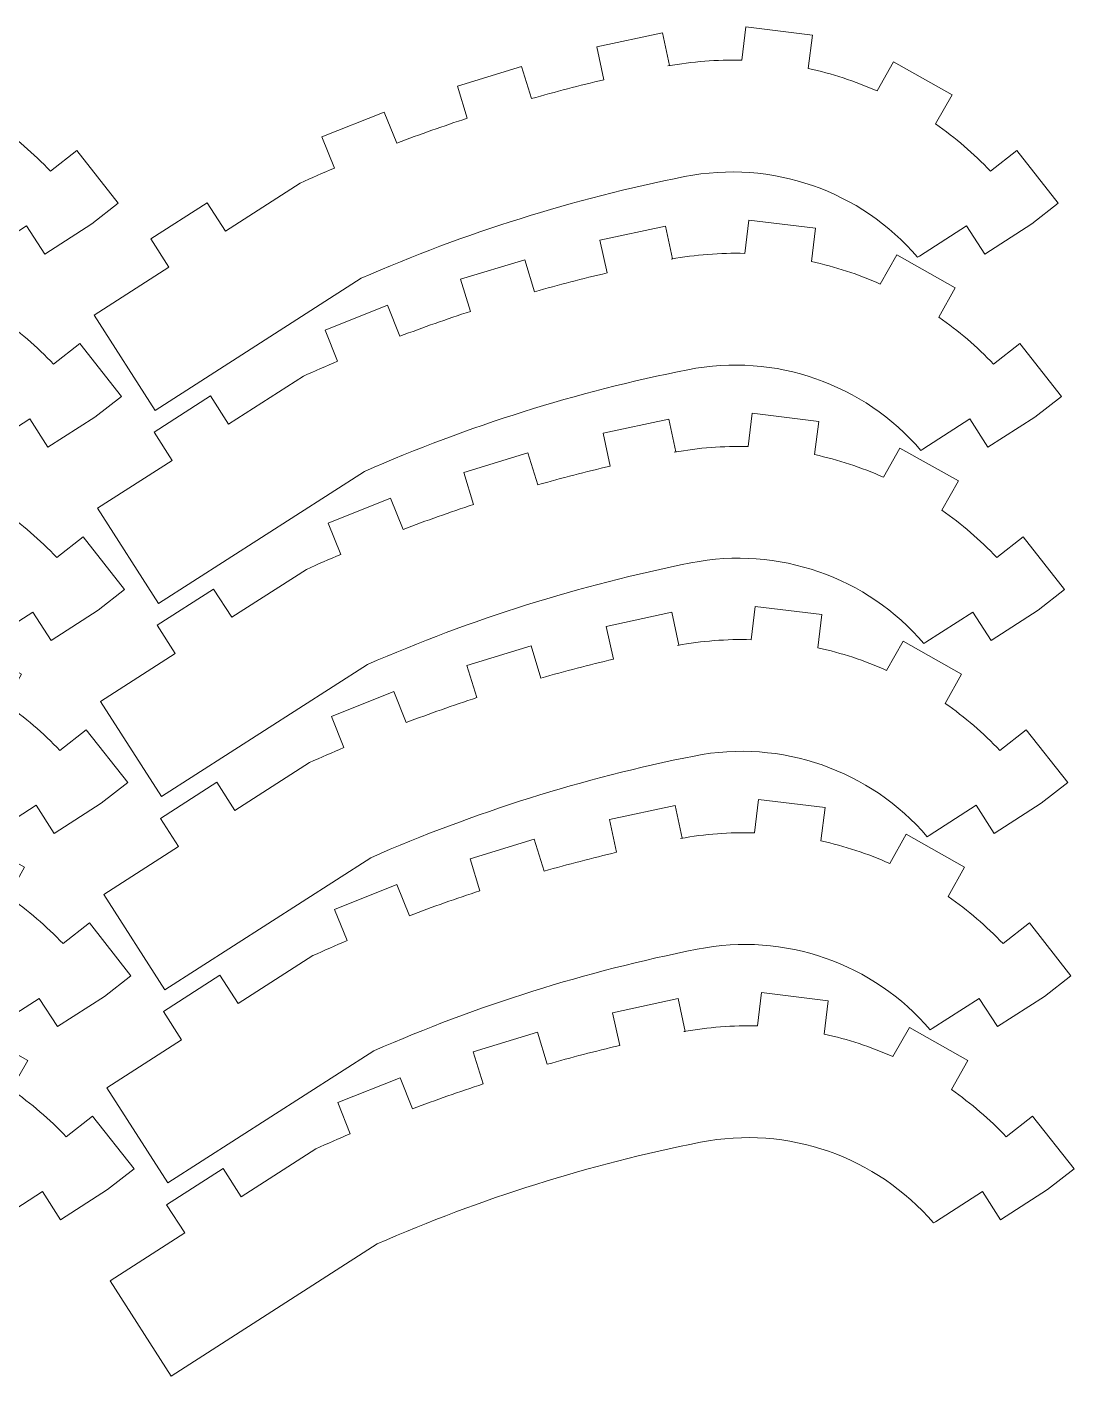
# Model space of a CAD drawing. Header units: millimetres. Extents: x -400 to 400, y -200 to 200.
# Drawn here: x 119.6 to 213.3, y -56.5 to 64.2 of the extents above; entities that cross this region are included whole.
import ezdxf

# ---------------------------------------------------------------- set-up
doc = ezdxf.new("R2010")
doc.units = ezdxf.units.MM
doc.header["$MEASUREMENT"] = 0
doc.layers.add('Camada 1', color=7, linetype='Continuous')

msp = doc.modelspace()

# ---------------------------------------------------------------- linework, layer by layer
at = {"layer": 'Camada 1', "lineweight": 20}
for points in [[(125.4382, 46.5809), (125.4382, 46.5809), (121.2291, 43.882), (121.2291, 43.882), (121.2291, 43.882), (121.2291, 43.882), (119.6098, 46.4075), (119.6098, 46.4075), (119.6098, 46.4075), (119.6098, 46.4075), (115.4007, 43.7086), (115.4007, 43.7086), (115.4007, 43.7086), (115.4007, 43.7086), (115.2265, 43.5969), (115.2265, 43.5969), (115.2265, 43.5969), (110.1472, 49.5336), (102.1975, 52.3656), (94.384, 50.8125), (94.384, 50.8125), (84.4421, 48.8365), (74.7443, 45.7865), (65.461, 41.7163), (65.461, 41.7163), (65.461, 41.7163), (47.0382, 29.9035), (47.0382, 29.9035), (47.0382, 29.9035), (47.0382, 29.9035), (41.5778, 38.4193), (41.5778, 38.4193), (41.5778, 38.4193), (41.5778, 38.4193), (48.2638, 42.7064), (48.2638, 42.7064), (48.2638, 42.7064), (48.2638, 42.7064), (46.6445, 45.2318), (46.6445, 45.2318), (46.6445, 45.2318), (46.6445, 45.2318), (51.6953, 48.4705), (51.6953, 48.4705), (51.6953, 48.4705), (51.6953, 48.4705), (53.3146, 45.945), (53.3146, 45.945), (53.3146, 45.945), (53.3146, 45.945), (60.0006, 50.2321), (60.0006, 50.2321), (60.0006, 50.2321), (61.0178, 50.6909), (62.04, 51.1384), (63.067, 51.5743), (63.067, 51.5743), (63.067, 51.5743), (61.9504, 54.3587), (61.9504, 54.3587), (61.9504, 54.3587), (61.9504, 54.3587), (67.5191, 56.5922), (67.5191, 56.5922), (67.5191, 56.5922), (67.5191, 56.5922), (68.6359, 53.8078), (68.6359, 53.8078), (68.6359, 53.8078), (70.7234, 54.5969), (72.8282, 55.3394), (74.9488, 56.0346), (74.9488, 56.0346), (74.9488, 56.0346), (74.0714, 58.9035), (74.0714, 58.9035), (74.0714, 58.9035), (74.0714, 58.9035), (79.8091, 60.6582), (79.8091, 60.6582), (79.8091, 60.6582), (79.8091, 60.6582), (80.6865, 57.7894), (80.6865, 57.7894), (80.6865, 57.7894), (82.8333, 58.3992), (84.9933, 58.9611), (87.1651, 59.4745), (87.1651, 59.4745), (87.1651, 59.4745), (86.5334, 62.4072), (86.5334, 62.4072), (86.5334, 62.4072), (86.5334, 62.4072), (92.3988, 63.6707), (92.3988, 63.6707), (92.3988, 63.6707), (92.3988, 63.6707), (93.0306, 60.738), (93.0306, 60.738), (93.0306, 60.738), (93.0306, 60.738), (92.8947, 60.7087), (92.8947, 60.7087), (92.8947, 60.7087), (95.0707, 61.108), (97.2825, 61.2794), (99.4941, 61.2201), (99.4941, 61.2201), (99.4941, 61.2201), (99.8568, 64.198), (99.8568, 64.198), (99.8568, 64.198), (99.8568, 64.198), (105.8129, 63.4726), (105.8129, 63.4726), (105.8129, 63.4726), (105.8129, 63.4726), (105.4501, 60.4946), (105.4501, 60.4946), (105.4501, 60.4946), (107.564, 60.0317), (109.6252, 59.3544), (111.6018, 58.4734), (111.6018, 58.4734), (111.6018, 58.4734), (113.076, 61.0861), (113.076, 61.0861), (113.076, 61.0861), (113.076, 61.0861), (118.3016, 58.1376), (118.3016, 58.1376), (118.3016, 58.1376), (118.3016, 58.1376), (116.8273, 55.5248), (116.8273, 55.5248), (116.8273, 55.5248), (118.6034, 54.2884), (120.2488, 52.8743), (121.7378, 51.3041), (121.7378, 51.3041), (121.7378, 51.3041), (124.0995, 53.1542), (124.0995, 53.1542), (124.0995, 53.1542), (124.0995, 53.1542), (127.7997, 48.431), (127.7997, 48.431), (127.7997, 48.431), (127.7997, 48.431), (125.4382, 46.5809), (125.4382, 46.5809)], [(209.5136, 46.5809), (209.5136, 46.5809), (205.3045, 43.882), (205.3045, 43.882), (205.3045, 43.882), (205.3045, 43.882), (203.6852, 46.4075), (203.6852, 46.4075), (203.6852, 46.4075), (203.6852, 46.4075), (199.4761, 43.7086), (199.4761, 43.7086), (199.4761, 43.7086), (199.4761, 43.7086), (199.3019, 43.5969), (199.3019, 43.5969), (199.3019, 43.5969), (194.2226, 49.5336), (186.2729, 52.3656), (178.4594, 50.8125), (178.4594, 50.8125), (168.5175, 48.8365), (158.8197, 45.7865), (149.5364, 41.7163), (149.5364, 41.7163), (149.5364, 41.7163), (131.1136, 29.9035), (131.1136, 29.9035), (131.1136, 29.9035), (131.1136, 29.9035), (125.6532, 38.4193), (125.6532, 38.4193), (125.6532, 38.4193), (125.6532, 38.4193), (132.3392, 42.7064), (132.3392, 42.7064), (132.3392, 42.7064), (132.3392, 42.7064), (130.7199, 45.2318), (130.7199, 45.2318), (130.7199, 45.2318), (130.7199, 45.2318), (135.7707, 48.4705), (135.7707, 48.4705), (135.7707, 48.4705), (135.7707, 48.4705), (137.39, 45.945), (137.39, 45.945), (137.39, 45.945), (137.39, 45.945), (144.076, 50.2321), (144.076, 50.2321), (144.076, 50.2321), (145.0932, 50.6909), (146.1154, 51.1384), (147.1424, 51.5743), (147.1424, 51.5743), (147.1424, 51.5743), (146.0258, 54.3587), (146.0258, 54.3587), (146.0258, 54.3587), (146.0258, 54.3587), (151.5945, 56.5922), (151.5945, 56.5922), (151.5945, 56.5922), (151.5945, 56.5922), (152.7113, 53.8078), (152.7113, 53.8078), (152.7113, 53.8078), (154.7988, 54.5969), (156.9036, 55.3394), (159.0242, 56.0346), (159.0242, 56.0346), (159.0242, 56.0346), (158.1468, 58.9035), (158.1468, 58.9035), (158.1468, 58.9035), (158.1468, 58.9035), (163.8845, 60.6582), (163.8845, 60.6582), (163.8845, 60.6582), (163.8845, 60.6582), (164.7619, 57.7894), (164.7619, 57.7894), (164.7619, 57.7894), (166.9087, 58.3992), (169.0687, 58.9611), (171.2405, 59.4745), (171.2405, 59.4745), (171.2405, 59.4745), (170.6088, 62.4072), (170.6088, 62.4072), (170.6088, 62.4072), (170.6088, 62.4072), (176.4742, 63.6707), (176.4742, 63.6707), (176.4742, 63.6707), (176.4742, 63.6707), (177.106, 60.738), (177.106, 60.738), (177.106, 60.738), (177.106, 60.738), (176.9701, 60.7087), (176.9701, 60.7087), (176.9701, 60.7087), (179.1461, 61.108), (181.3579, 61.2794), (183.5695, 61.2201), (183.5695, 61.2201), (183.5695, 61.2201), (183.9322, 64.198), (183.9322, 64.198), (183.9322, 64.198), (183.9322, 64.198), (189.8883, 63.4726), (189.8883, 63.4726), (189.8883, 63.4726), (189.8883, 63.4726), (189.5255, 60.4946), (189.5255, 60.4946), (189.5255, 60.4946), (191.6394, 60.0317), (193.7006, 59.3544), (195.6772, 58.4734), (195.6772, 58.4734), (195.6772, 58.4734), (197.1514, 61.0861), (197.1514, 61.0861), (197.1514, 61.0861), (197.1514, 61.0861), (202.377, 58.1376), (202.377, 58.1376), (202.377, 58.1376), (202.377, 58.1376), (200.9027, 55.5248), (200.9027, 55.5248), (200.9027, 55.5248), (202.6788, 54.2884), (204.3242, 52.8743), (205.8132, 51.3041), (205.8132, 51.3041), (205.8132, 51.3041), (208.1749, 53.1542), (208.1749, 53.1542), (208.1749, 53.1542), (208.1749, 53.1542), (211.8751, 48.431), (211.8751, 48.431), (211.8751, 48.431), (211.8751, 48.431), (209.5136, 46.5809), (209.5136, 46.5809)], [(125.7209, 29.3034), (125.7209, 29.3034), (121.5119, 26.6045), (121.5119, 26.6045), (121.5119, 26.6045), (121.5119, 26.6045), (119.8925, 29.13), (119.8925, 29.13), (119.8925, 29.13), (119.8925, 29.13), (115.6835, 26.4311), (115.6835, 26.4311), (115.6835, 26.4311), (115.6835, 26.4311), (115.5092, 26.3194), (115.5092, 26.3194), (115.5092, 26.3194), (110.43, 32.2561), (102.4803, 35.0881), (94.6668, 33.535), (94.6668, 33.535), (84.7249, 31.559), (75.027, 28.509), (65.7438, 24.4388), (65.7438, 24.4388), (65.7438, 24.4388), (47.3209, 12.626), (47.3209, 12.626), (47.3209, 12.626), (47.3209, 12.626), (41.8605, 21.1418), (41.8605, 21.1418), (41.8605, 21.1418), (41.8605, 21.1418), (48.5465, 25.4289), (48.5465, 25.4289), (48.5465, 25.4289), (48.5465, 25.4289), (46.9272, 27.9543), (46.9272, 27.9543), (46.9272, 27.9543), (46.9272, 27.9543), (51.9781, 31.193), (51.9781, 31.193), (51.9781, 31.193), (51.9781, 31.193), (53.5974, 28.6675), (53.5974, 28.6675), (53.5974, 28.6675), (53.5974, 28.6675), (60.2834, 32.9546), (60.2834, 32.9546), (60.2834, 32.9546), (61.3005, 33.4134), (62.3227, 33.8609), (63.3498, 34.2968), (63.3498, 34.2968), (63.3498, 34.2968), (62.2331, 37.0812), (62.2331, 37.0812), (62.2331, 37.0812), (62.2331, 37.0812), (67.8018, 39.3147), (67.8018, 39.3147), (67.8018, 39.3147), (67.8018, 39.3147), (68.9186, 36.5303), (68.9186, 36.5303), (68.9186, 36.5303), (71.0061, 37.3194), (73.1109, 38.0619), (75.2316, 38.7571), (75.2316, 38.7571), (75.2316, 38.7571), (74.3542, 41.626), (74.3542, 41.626), (74.3542, 41.626), (74.3542, 41.626), (80.0919, 43.3807), (80.0919, 43.3807), (80.0919, 43.3807), (80.0919, 43.3807), (80.9693, 40.5119), (80.9693, 40.5119), (80.9693, 40.5119), (83.116, 41.1217), (85.276, 41.6836), (87.4478, 42.197), (87.4478, 42.197), (87.4478, 42.197), (86.8161, 45.1297), (86.8161, 45.1297), (86.8161, 45.1297), (86.8161, 45.1297), (92.6816, 46.3932), (92.6816, 46.3932), (92.6816, 46.3932), (92.6816, 46.3932), (93.3133, 43.4605), (93.3133, 43.4605), (93.3133, 43.4605), (93.3133, 43.4605), (93.1774, 43.4312), (93.1774, 43.4312), (93.1774, 43.4312), (95.3535, 43.8305), (97.5653, 44.0019), (99.7768, 43.9426), (99.7768, 43.9426), (99.7768, 43.9426), (100.1396, 46.9205), (100.1396, 46.9205), (100.1396, 46.9205), (100.1396, 46.9205), (106.0956, 46.1951), (106.0956, 46.1951), (106.0956, 46.1951), (106.0956, 46.1951), (105.7329, 43.2171), (105.7329, 43.2171), (105.7329, 43.2171), (107.8467, 42.7542), (109.908, 42.077), (111.8845, 41.1959), (111.8845, 41.1959), (111.8845, 41.1959), (113.3587, 43.8086), (113.3587, 43.8086), (113.3587, 43.8086), (113.3587, 43.8086), (118.5844, 40.8602), (118.5844, 40.8602), (118.5844, 40.8602), (118.5844, 40.8602), (117.11, 38.2473), (117.11, 38.2473), (117.11, 38.2473), (118.8861, 37.0109), (120.5315, 35.5968), (122.0206, 34.0266), (122.0206, 34.0266), (122.0206, 34.0266), (124.3822, 35.8768), (124.3822, 35.8768), (124.3822, 35.8768), (124.3822, 35.8768), (128.0824, 31.1536), (128.0824, 31.1536), (128.0824, 31.1536), (128.0824, 31.1536), (125.7209, 29.3034), (125.7209, 29.3034)], [(209.7963, 29.3034), (209.7963, 29.3034), (205.5873, 26.6045), (205.5873, 26.6045), (205.5873, 26.6045), (205.5873, 26.6045), (203.9679, 29.13), (203.9679, 29.13), (203.9679, 29.13), (203.9679, 29.13), (199.7589, 26.4311), (199.7589, 26.4311), (199.7589, 26.4311), (199.7589, 26.4311), (199.5846, 26.3194), (199.5846, 26.3194), (199.5846, 26.3194), (194.5054, 32.2561), (186.5557, 35.0881), (178.7422, 33.535), (178.7422, 33.535), (168.8003, 31.559), (159.1024, 28.509), (149.8192, 24.4388), (149.8192, 24.4388), (149.8192, 24.4388), (131.3963, 12.626), (131.3963, 12.626), (131.3963, 12.626), (131.3963, 12.626), (125.9359, 21.1418), (125.9359, 21.1418), (125.9359, 21.1418), (125.9359, 21.1418), (132.6219, 25.4289), (132.6219, 25.4289), (132.6219, 25.4289), (132.6219, 25.4289), (131.0026, 27.9543), (131.0026, 27.9543), (131.0026, 27.9543), (131.0026, 27.9543), (136.0535, 31.193), (136.0535, 31.193), (136.0535, 31.193), (136.0535, 31.193), (137.6728, 28.6675), (137.6728, 28.6675), (137.6728, 28.6675), (137.6728, 28.6675), (144.3588, 32.9546), (144.3588, 32.9546), (144.3588, 32.9546), (145.3759, 33.4134), (146.3981, 33.8609), (147.4252, 34.2968), (147.4252, 34.2968), (147.4252, 34.2968), (146.3085, 37.0812), (146.3085, 37.0812), (146.3085, 37.0812), (146.3085, 37.0812), (151.8772, 39.3147), (151.8772, 39.3147), (151.8772, 39.3147), (151.8772, 39.3147), (152.994, 36.5303), (152.994, 36.5303), (152.994, 36.5303), (155.0815, 37.3194), (157.1863, 38.0619), (159.307, 38.7571), (159.307, 38.7571), (159.307, 38.7571), (158.4296, 41.626), (158.4296, 41.626), (158.4296, 41.626), (158.4296, 41.626), (164.1673, 43.3807), (164.1673, 43.3807), (164.1673, 43.3807), (164.1673, 43.3807), (165.0447, 40.5119), (165.0447, 40.5119), (165.0447, 40.5119), (167.1914, 41.1217), (169.3514, 41.6836), (171.5232, 42.197), (171.5232, 42.197), (171.5232, 42.197), (170.8915, 45.1297), (170.8915, 45.1297), (170.8915, 45.1297), (170.8915, 45.1297), (176.757, 46.3932), (176.757, 46.3932), (176.757, 46.3932), (176.757, 46.3932), (177.3887, 43.4605), (177.3887, 43.4605), (177.3887, 43.4605), (177.3887, 43.4605), (177.2528, 43.4312), (177.2528, 43.4312), (177.2528, 43.4312), (179.4289, 43.8305), (181.6407, 44.0019), (183.8522, 43.9426), (183.8522, 43.9426), (183.8522, 43.9426), (184.215, 46.9205), (184.215, 46.9205), (184.215, 46.9205), (184.215, 46.9205), (190.171, 46.1951), (190.171, 46.1951), (190.171, 46.1951), (190.171, 46.1951), (189.8083, 43.2171), (189.8083, 43.2171), (189.8083, 43.2171), (191.9221, 42.7542), (193.9834, 42.077), (195.9599, 41.1959), (195.9599, 41.1959), (195.9599, 41.1959), (197.4341, 43.8086), (197.4341, 43.8086), (197.4341, 43.8086), (197.4341, 43.8086), (202.6598, 40.8602), (202.6598, 40.8602), (202.6598, 40.8602), (202.6598, 40.8602), (201.1854, 38.2473), (201.1854, 38.2473), (201.1854, 38.2473), (202.9615, 37.0109), (204.6069, 35.5968), (206.096, 34.0266), (206.096, 34.0266), (206.096, 34.0266), (208.4576, 35.8768), (208.4576, 35.8768), (208.4576, 35.8768), (208.4576, 35.8768), (212.1578, 31.1536), (212.1578, 31.1536), (212.1578, 31.1536), (212.1578, 31.1536), (209.7963, 29.3034), (209.7963, 29.3034)], [(126.0036, 12.0259), (126.0036, 12.0259), (121.7946, 9.327), (121.7946, 9.327), (121.7946, 9.327), (121.7946, 9.327), (120.1753, 11.8525), (120.1753, 11.8525), (120.1753, 11.8525), (120.1753, 11.8525), (115.9662, 9.1536), (115.9662, 9.1536), (115.9662, 9.1536), (115.9662, 9.1536), (115.792, 9.0419), (115.792, 9.0419), (115.792, 9.0419), (110.7127, 14.9786), (102.763, 17.8106), (94.9495, 16.2575), (94.9495, 16.2575), (85.0076, 14.2815), (75.3097, 11.2315), (66.0265, 7.1613), (66.0265, 7.1613), (66.0265, 7.1613), (47.6037, -4.6515), (47.6037, -4.6515), (47.6037, -4.6515), (47.6037, -4.6515), (42.1433, 3.8643), (42.1433, 3.8643), (42.1433, 3.8643), (42.1433, 3.8643), (48.8293, 8.1514), (48.8293, 8.1514), (48.8293, 8.1514), (48.8293, 8.1514), (47.2099, 10.6768), (47.2099, 10.6768), (47.2099, 10.6768), (47.2099, 10.6768), (52.2608, 13.9155), (52.2608, 13.9155), (52.2608, 13.9155), (52.2608, 13.9155), (53.8801, 11.39), (53.8801, 11.39), (53.8801, 11.39), (53.8801, 11.39), (60.5661, 15.6771), (60.5661, 15.6771), (60.5661, 15.6771), (61.5833, 16.1359), (62.6055, 16.5834), (63.6325, 17.0193), (63.6325, 17.0193), (63.6325, 17.0193), (62.5158, 19.8037), (62.5158, 19.8037), (62.5158, 19.8037), (62.5158, 19.8037), (68.0846, 22.0372), (68.0846, 22.0372), (68.0846, 22.0372), (68.0846, 22.0372), (69.2014, 19.2528), (69.2014, 19.2528), (69.2014, 19.2528), (71.2888, 20.0419), (73.3936, 20.7844), (75.5143, 21.4796), (75.5143, 21.4796), (75.5143, 21.4796), (74.6369, 24.3485), (74.6369, 24.3485), (74.6369, 24.3485), (74.6369, 24.3485), (80.3746, 26.1032), (80.3746, 26.1032), (80.3746, 26.1032), (80.3746, 26.1032), (81.252, 23.2344), (81.252, 23.2344), (81.252, 23.2344), (83.3987, 23.8442), (85.5587, 24.4061), (87.7306, 24.9195), (87.7306, 24.9195), (87.7306, 24.9195), (87.0988, 27.8522), (87.0988, 27.8522), (87.0988, 27.8522), (87.0988, 27.8522), (92.9643, 29.1157), (92.9643, 29.1157), (92.9643, 29.1157), (92.9643, 29.1157), (93.596, 26.183), (93.596, 26.183), (93.596, 26.183), (93.596, 26.183), (93.4601, 26.1537), (93.4601, 26.1537), (93.4601, 26.1537), (95.6362, 26.553), (97.848, 26.7244), (100.0596, 26.6651), (100.0596, 26.6651), (100.0596, 26.6651), (100.4223, 29.6431), (100.4223, 29.6431), (100.4223, 29.6431), (100.4223, 29.6431), (106.3784, 28.9176), (106.3784, 28.9176), (106.3784, 28.9176), (106.3784, 28.9176), (106.0156, 25.9396), (106.0156, 25.9396), (106.0156, 25.9396), (108.1295, 25.4767), (110.1907, 24.7995), (112.1673, 23.9184), (112.1673, 23.9184), (112.1673, 23.9184), (113.6415, 26.5311), (113.6415, 26.5311), (113.6415, 26.5311), (113.6415, 26.5311), (118.8671, 23.5827), (118.8671, 23.5827), (118.8671, 23.5827), (118.8671, 23.5827), (117.3927, 20.9698), (117.3927, 20.9698), (117.3927, 20.9698), (119.1689, 19.7334), (120.8143, 18.3193), (122.3033, 16.7491), (122.3033, 16.7491), (122.3033, 16.7491), (124.665, 18.5993), (124.665, 18.5993), (124.665, 18.5993), (124.665, 18.5993), (128.3652, 13.8761), (128.3652, 13.8761), (128.3652, 13.8761), (128.3652, 13.8761), (126.0036, 12.0259), (126.0036, 12.0259)], [(210.079, 12.0259), (210.079, 12.0259), (205.87, 9.327), (205.87, 9.327), (205.87, 9.327), (205.87, 9.327), (204.2507, 11.8525), (204.2507, 11.8525), (204.2507, 11.8525), (204.2507, 11.8525), (200.0416, 9.1536), (200.0416, 9.1536), (200.0416, 9.1536), (200.0416, 9.1536), (199.8674, 9.0419), (199.8674, 9.0419), (199.8674, 9.0419), (194.7881, 14.9786), (186.8384, 17.8106), (179.0249, 16.2575), (179.0249, 16.2575), (169.083, 14.2815), (159.3851, 11.2315), (150.1019, 7.1613), (150.1019, 7.1613), (150.1019, 7.1613), (131.6791, -4.6515), (131.6791, -4.6515), (131.6791, -4.6515), (131.6791, -4.6515), (126.2187, 3.8643), (126.2187, 3.8643), (126.2187, 3.8643), (126.2187, 3.8643), (132.9047, 8.1514), (132.9047, 8.1514), (132.9047, 8.1514), (132.9047, 8.1514), (131.2853, 10.6768), (131.2853, 10.6768), (131.2853, 10.6768), (131.2853, 10.6768), (136.3362, 13.9155), (136.3362, 13.9155), (136.3362, 13.9155), (136.3362, 13.9155), (137.9555, 11.39), (137.9555, 11.39), (137.9555, 11.39), (137.9555, 11.39), (144.6415, 15.6771), (144.6415, 15.6771), (144.6415, 15.6771), (145.6587, 16.1359), (146.6809, 16.5834), (147.7079, 17.0193), (147.7079, 17.0193), (147.7079, 17.0193), (146.5912, 19.8037), (146.5912, 19.8037), (146.5912, 19.8037), (146.5912, 19.8037), (152.16, 22.0372), (152.16, 22.0372), (152.16, 22.0372), (152.16, 22.0372), (153.2768, 19.2528), (153.2768, 19.2528), (153.2768, 19.2528), (155.3642, 20.0419), (157.469, 20.7844), (159.5897, 21.4796), (159.5897, 21.4796), (159.5897, 21.4796), (158.7123, 24.3485), (158.7123, 24.3485), (158.7123, 24.3485), (158.7123, 24.3485), (164.45, 26.1032), (164.45, 26.1032), (164.45, 26.1032), (164.45, 26.1032), (165.3274, 23.2344), (165.3274, 23.2344), (165.3274, 23.2344), (167.4741, 23.8442), (169.6341, 24.4061), (171.806, 24.9195), (171.806, 24.9195), (171.806, 24.9195), (171.1742, 27.8522), (171.1742, 27.8522), (171.1742, 27.8522), (171.1742, 27.8522), (177.0397, 29.1157), (177.0397, 29.1157), (177.0397, 29.1157), (177.0397, 29.1157), (177.6714, 26.183), (177.6714, 26.183), (177.6714, 26.183), (177.6714, 26.183), (177.5355, 26.1537), (177.5355, 26.1537), (177.5355, 26.1537), (179.7116, 26.553), (181.9234, 26.7244), (184.135, 26.6651), (184.135, 26.6651), (184.135, 26.6651), (184.4977, 29.6431), (184.4977, 29.6431), (184.4977, 29.6431), (184.4977, 29.6431), (190.4538, 28.9176), (190.4538, 28.9176), (190.4538, 28.9176), (190.4538, 28.9176), (190.091, 25.9396), (190.091, 25.9396), (190.091, 25.9396), (192.2049, 25.4767), (194.2661, 24.7995), (196.2427, 23.9184), (196.2427, 23.9184), (196.2427, 23.9184), (197.7169, 26.5311), (197.7169, 26.5311), (197.7169, 26.5311), (197.7169, 26.5311), (202.9425, 23.5827), (202.9425, 23.5827), (202.9425, 23.5827), (202.9425, 23.5827), (201.4681, 20.9698), (201.4681, 20.9698), (201.4681, 20.9698), (203.2443, 19.7334), (204.8897, 18.3193), (206.3787, 16.7491), (206.3787, 16.7491), (206.3787, 16.7491), (208.7404, 18.5993), (208.7404, 18.5993), (208.7404, 18.5993), (208.7404, 18.5993), (212.4406, 13.8761), (212.4406, 13.8761), (212.4406, 13.8761), (212.4406, 13.8761), (210.079, 12.0259), (210.079, 12.0259)], [(126.2864, -5.2516), (126.2864, -5.2516), (122.0773, -7.9504), (122.0773, -7.9504), (122.0773, -7.9504), (122.0773, -7.9504), (120.458, -5.425), (120.458, -5.425), (120.458, -5.425), (120.458, -5.425), (116.249, -8.1239), (116.249, -8.1239), (116.249, -8.1239), (116.249, -8.1239), (116.0747, -8.2356), (116.0747, -8.2356), (116.0747, -8.2356), (110.9955, -2.2989), (103.0457, 0.5331), (95.2322, -1.02), (95.2322, -1.02), (85.2904, -2.996), (75.5925, -6.046), (66.3093, -10.1162), (66.3093, -10.1162), (66.3093, -10.1162), (47.8864, -21.929), (47.8864, -21.929), (47.8864, -21.929), (47.8864, -21.929), (42.426, -13.4132), (42.426, -13.4132), (42.426, -13.4132), (42.426, -13.4132), (49.112, -9.1261), (49.112, -9.1261), (49.112, -9.1261), (49.112, -9.1261), (47.4927, -6.6007), (47.4927, -6.6007), (47.4927, -6.6007), (47.4927, -6.6007), (52.5435, -3.362), (52.5435, -3.362), (52.5435, -3.362), (52.5435, -3.362), (54.1629, -5.8875), (54.1629, -5.8875), (54.1629, -5.8875), (54.1629, -5.8875), (60.8489, -1.6004), (60.8489, -1.6004), (60.8489, -1.6004), (61.866, -1.1416), (62.8882, -0.6941), (63.9153, -0.2582), (63.9153, -0.2582), (63.9153, -0.2582), (62.7986, 2.5262), (62.7986, 2.5262), (62.7986, 2.5262), (62.7986, 2.5262), (68.3673, 4.7597), (68.3673, 4.7597), (68.3673, 4.7597), (68.3673, 4.7597), (69.4841, 1.9753), (69.4841, 1.9753), (69.4841, 1.9753), (71.5716, 2.7644), (73.6764, 3.5069), (75.7971, 4.2022), (75.7971, 4.2022), (75.7971, 4.2022), (74.9197, 7.071), (74.9197, 7.071), (74.9197, 7.071), (74.9197, 7.071), (80.6574, 8.8257), (80.6574, 8.8257), (80.6574, 8.8257), (80.6574, 8.8257), (81.5348, 5.9569), (81.5348, 5.9569), (81.5348, 5.9569), (83.6815, 6.5667), (85.8415, 7.1286), (88.0133, 7.642), (88.0133, 7.642), (88.0133, 7.642), (87.3816, 10.5747), (87.3816, 10.5747), (87.3816, 10.5747), (87.3816, 10.5747), (93.247, 11.8382), (93.247, 11.8382), (93.247, 11.8382), (93.247, 11.8382), (93.8788, 8.9055), (93.8788, 8.9055), (93.8788, 8.9055), (93.8788, 8.9055), (93.7429, 8.8762), (93.7429, 8.8762), (93.7429, 8.8762), (95.919, 9.2755), (98.1307, 9.4469), (100.3423, 9.3876), (100.3423, 9.3876), (100.3423, 9.3876), (100.7051, 12.3656), (100.7051, 12.3656), (100.7051, 12.3656), (100.7051, 12.3656), (106.6611, 11.6401), (106.6611, 11.6401), (106.6611, 11.6401), (106.6611, 11.6401), (106.2984, 8.6621), (106.2984, 8.6621), (106.2984, 8.6621), (108.4122, 8.1992), (110.4734, 7.522), (112.45, 6.6409), (112.45, 6.6409), (112.45, 6.6409), (113.9242, 9.2536), (113.9242, 9.2536), (113.9242, 9.2536), (113.9242, 9.2536), (119.1499, 6.3052), (119.1499, 6.3052), (119.1499, 6.3052), (119.1499, 6.3052), (117.6755, 3.6923), (117.6755, 3.6923), (117.6755, 3.6923), (119.4516, 2.4559), (121.097, 1.0418), (122.5861, -0.5283), (122.5861, -0.5283), (122.5861, -0.5283), (124.9477, 1.3218), (124.9477, 1.3218), (124.9477, 1.3218), (124.9477, 1.3218), (128.6479, -3.4014), (128.6479, -3.4014), (128.6479, -3.4014), (128.6479, -3.4014), (126.2864, -5.2516), (126.2864, -5.2516)], [(210.3618, -5.2516), (210.3618, -5.2516), (206.1527, -7.9504), (206.1527, -7.9504), (206.1527, -7.9504), (206.1527, -7.9504), (204.5334, -5.425), (204.5334, -5.425), (204.5334, -5.425), (204.5334, -5.425), (200.3244, -8.1239), (200.3244, -8.1239), (200.3244, -8.1239), (200.3244, -8.1239), (200.1501, -8.2356), (200.1501, -8.2356), (200.1501, -8.2356), (195.0709, -2.2989), (187.1211, 0.5331), (179.3076, -1.02), (179.3076, -1.02), (169.3658, -2.996), (159.6679, -6.046), (150.3847, -10.1162), (150.3847, -10.1162), (150.3847, -10.1162), (131.9618, -21.929), (131.9618, -21.929), (131.9618, -21.929), (131.9618, -21.929), (126.5014, -13.4132), (126.5014, -13.4132), (126.5014, -13.4132), (126.5014, -13.4132), (133.1874, -9.1261), (133.1874, -9.1261), (133.1874, -9.1261), (133.1874, -9.1261), (131.5681, -6.6007), (131.5681, -6.6007), (131.5681, -6.6007), (131.5681, -6.6007), (136.6189, -3.362), (136.6189, -3.362), (136.6189, -3.362), (136.6189, -3.362), (138.2383, -5.8875), (138.2383, -5.8875), (138.2383, -5.8875), (138.2383, -5.8875), (144.9243, -1.6004), (144.9243, -1.6004), (144.9243, -1.6004), (145.9414, -1.1416), (146.9636, -0.6941), (147.9907, -0.2582), (147.9907, -0.2582), (147.9907, -0.2582), (146.874, 2.5262), (146.874, 2.5262), (146.874, 2.5262), (146.874, 2.5262), (152.4427, 4.7597), (152.4427, 4.7597), (152.4427, 4.7597), (152.4427, 4.7597), (153.5595, 1.9753), (153.5595, 1.9753), (153.5595, 1.9753), (155.647, 2.7644), (157.7518, 3.5069), (159.8725, 4.2022), (159.8725, 4.2022), (159.8725, 4.2022), (158.9951, 7.071), (158.9951, 7.071), (158.9951, 7.071), (158.9951, 7.071), (164.7328, 8.8257), (164.7328, 8.8257), (164.7328, 8.8257), (164.7328, 8.8257), (165.6102, 5.9569), (165.6102, 5.9569), (165.6102, 5.9569), (167.7569, 6.5667), (169.9169, 7.1286), (172.0887, 7.642), (172.0887, 7.642), (172.0887, 7.642), (171.457, 10.5747), (171.457, 10.5747), (171.457, 10.5747), (171.457, 10.5747), (177.3224, 11.8382), (177.3224, 11.8382), (177.3224, 11.8382), (177.3224, 11.8382), (177.9542, 8.9055), (177.9542, 8.9055), (177.9542, 8.9055), (177.9542, 8.9055), (177.8183, 8.8762), (177.8183, 8.8762), (177.8183, 8.8762), (179.9944, 9.2755), (182.2061, 9.4469), (184.4177, 9.3876), (184.4177, 9.3876), (184.4177, 9.3876), (184.7805, 12.3656), (184.7805, 12.3656), (184.7805, 12.3656), (184.7805, 12.3656), (190.7365, 11.6401), (190.7365, 11.6401), (190.7365, 11.6401), (190.7365, 11.6401), (190.3738, 8.6621), (190.3738, 8.6621), (190.3738, 8.6621), (192.4876, 8.1992), (194.5488, 7.522), (196.5254, 6.6409), (196.5254, 6.6409), (196.5254, 6.6409), (197.9996, 9.2536), (197.9996, 9.2536), (197.9996, 9.2536), (197.9996, 9.2536), (203.2253, 6.3052), (203.2253, 6.3052), (203.2253, 6.3052), (203.2253, 6.3052), (201.7509, 3.6923), (201.7509, 3.6923), (201.7509, 3.6923), (203.527, 2.4559), (205.1724, 1.0418), (206.6615, -0.5283), (206.6615, -0.5283), (206.6615, -0.5283), (209.0231, 1.3218), (209.0231, 1.3218), (209.0231, 1.3218), (209.0231, 1.3218), (212.7233, -3.4014), (212.7233, -3.4014), (212.7233, -3.4014), (212.7233, -3.4014), (210.3618, -5.2516), (210.3618, -5.2516)], [(126.5691, -22.5291), (126.5691, -22.5291), (122.3601, -25.2279), (122.3601, -25.2279), (122.3601, -25.2279), (122.3601, -25.2279), (120.7408, -22.7025), (120.7408, -22.7025), (120.7408, -22.7025), (120.7408, -22.7025), (116.5317, -25.4014), (116.5317, -25.4014), (116.5317, -25.4014), (116.5317, -25.4014), (116.3574, -25.5131), (116.3574, -25.5131), (116.3574, -25.5131), (111.2782, -19.5764), (103.3285, -16.7444), (95.515, -18.2974), (95.515, -18.2974), (85.5731, -20.2735), (75.8752, -23.3235), (66.592, -27.3937), (66.592, -27.3937), (66.592, -27.3937), (48.1691, -39.2065), (48.1691, -39.2065), (48.1691, -39.2065), (48.1691, -39.2065), (42.7087, -30.6907), (42.7087, -30.6907), (42.7087, -30.6907), (42.7087, -30.6907), (49.3947, -26.4036), (49.3947, -26.4036), (49.3947, -26.4036), (49.3947, -26.4036), (47.7754, -23.8781), (47.7754, -23.8781), (47.7754, -23.8781), (47.7754, -23.8781), (52.8263, -20.6395), (52.8263, -20.6395), (52.8263, -20.6395), (52.8263, -20.6395), (54.4456, -23.1649), (54.4456, -23.1649), (54.4456, -23.1649), (54.4456, -23.1649), (61.1316, -18.8779), (61.1316, -18.8779), (61.1316, -18.8779), (62.1488, -18.4191), (63.1709, -17.9716), (64.198, -17.5357), (64.198, -17.5357), (64.198, -17.5357), (63.0813, -14.7513), (63.0813, -14.7513), (63.0813, -14.7513), (63.0813, -14.7513), (68.6501, -12.5178), (68.6501, -12.5178), (68.6501, -12.5178), (68.6501, -12.5178), (69.7668, -15.3022), (69.7668, -15.3022), (69.7668, -15.3022), (71.8543, -14.5131), (73.9591, -13.7706), (76.0798, -13.0753), (76.0798, -13.0753), (76.0798, -13.0753), (75.2024, -10.2065), (75.2024, -10.2065), (75.2024, -10.2065), (75.2024, -10.2065), (80.9401, -8.4518), (80.9401, -8.4518), (80.9401, -8.4518), (80.9401, -8.4518), (81.8175, -11.3206), (81.8175, -11.3206), (81.8175, -11.3206), (83.9642, -10.7108), (86.1242, -10.1489), (88.2961, -9.6355), (88.2961, -9.6355), (88.2961, -9.6355), (87.6643, -6.7028), (87.6643, -6.7028), (87.6643, -6.7028), (87.6643, -6.7028), (93.5298, -5.4393), (93.5298, -5.4393), (93.5298, -5.4393), (93.5298, -5.4393), (94.1615, -8.372), (94.1615, -8.372), (94.1615, -8.372), (94.1615, -8.372), (94.0256, -8.4013), (94.0256, -8.4013), (94.0256, -8.4013), (96.2017, -8.0019), (98.4135, -7.8306), (100.625, -7.8899), (100.625, -7.8899), (100.625, -7.8899), (100.9878, -4.9119), (100.9878, -4.9119), (100.9878, -4.9119), (100.9878, -4.9119), (106.9439, -5.6374), (106.9439, -5.6374), (106.9439, -5.6374), (106.9439, -5.6374), (106.5811, -8.6154), (106.5811, -8.6154), (106.5811, -8.6154), (108.695, -9.0783), (110.7562, -9.7555), (112.7327, -10.6366), (112.7327, -10.6366), (112.7327, -10.6366), (114.207, -8.0239), (114.207, -8.0239), (114.207, -8.0239), (114.207, -8.0239), (119.4326, -10.9723), (119.4326, -10.9723), (119.4326, -10.9723), (119.4326, -10.9723), (117.9582, -13.5852), (117.9582, -13.5852), (117.9582, -13.5852), (119.7343, -14.8216), (121.3797, -16.2357), (122.8688, -17.8058), (122.8688, -17.8058), (122.8688, -17.8058), (125.2305, -15.9557), (125.2305, -15.9557), (125.2305, -15.9557), (125.2305, -15.9557), (128.9306, -20.6789), (128.9306, -20.6789), (128.9306, -20.6789), (128.9306, -20.6789), (126.5691, -22.5291), (126.5691, -22.5291)], [(210.6445, -22.5291), (210.6445, -22.5291), (206.4355, -25.2279), (206.4355, -25.2279), (206.4355, -25.2279), (206.4355, -25.2279), (204.8162, -22.7025), (204.8162, -22.7025), (204.8162, -22.7025), (204.8162, -22.7025), (200.6071, -25.4014), (200.6071, -25.4014), (200.6071, -25.4014), (200.6071, -25.4014), (200.4328, -25.5131), (200.4328, -25.5131), (200.4328, -25.5131), (195.3536, -19.5764), (187.4039, -16.7444), (179.5904, -18.2974), (179.5904, -18.2974), (169.6485, -20.2735), (159.9506, -23.3235), (150.6674, -27.3937), (150.6674, -27.3937), (150.6674, -27.3937), (132.2445, -39.2065), (132.2445, -39.2065), (132.2445, -39.2065), (132.2445, -39.2065), (126.7841, -30.6907), (126.7841, -30.6907), (126.7841, -30.6907), (126.7841, -30.6907), (133.4701, -26.4036), (133.4701, -26.4036), (133.4701, -26.4036), (133.4701, -26.4036), (131.8508, -23.8781), (131.8508, -23.8781), (131.8508, -23.8781), (131.8508, -23.8781), (136.9017, -20.6395), (136.9017, -20.6395), (136.9017, -20.6395), (136.9017, -20.6395), (138.521, -23.1649), (138.521, -23.1649), (138.521, -23.1649), (138.521, -23.1649), (145.207, -18.8779), (145.207, -18.8779), (145.207, -18.8779), (146.2242, -18.4191), (147.2463, -17.9716), (148.2734, -17.5357), (148.2734, -17.5357), (148.2734, -17.5357), (147.1567, -14.7513), (147.1567, -14.7513), (147.1567, -14.7513), (147.1567, -14.7513), (152.7255, -12.5178), (152.7255, -12.5178), (152.7255, -12.5178), (152.7255, -12.5178), (153.8422, -15.3022), (153.8422, -15.3022), (153.8422, -15.3022), (155.9297, -14.5131), (158.0345, -13.7706), (160.1552, -13.0753), (160.1552, -13.0753), (160.1552, -13.0753), (159.2778, -10.2065), (159.2778, -10.2065), (159.2778, -10.2065), (159.2778, -10.2065), (165.0155, -8.4518), (165.0155, -8.4518), (165.0155, -8.4518), (165.0155, -8.4518), (165.8929, -11.3206), (165.8929, -11.3206), (165.8929, -11.3206), (168.0396, -10.7108), (170.1996, -10.1489), (172.3715, -9.6355), (172.3715, -9.6355), (172.3715, -9.6355), (171.7397, -6.7028), (171.7397, -6.7028), (171.7397, -6.7028), (171.7397, -6.7028), (177.6052, -5.4393), (177.6052, -5.4393), (177.6052, -5.4393), (177.6052, -5.4393), (178.2369, -8.372), (178.2369, -8.372), (178.2369, -8.372), (178.2369, -8.372), (178.101, -8.4013), (178.101, -8.4013), (178.101, -8.4013), (180.2771, -8.0019), (182.4889, -7.8306), (184.7004, -7.8899), (184.7004, -7.8899), (184.7004, -7.8899), (185.0632, -4.9119), (185.0632, -4.9119), (185.0632, -4.9119), (185.0632, -4.9119), (191.0193, -5.6374), (191.0193, -5.6374), (191.0193, -5.6374), (191.0193, -5.6374), (190.6565, -8.6154), (190.6565, -8.6154), (190.6565, -8.6154), (192.7704, -9.0783), (194.8316, -9.7555), (196.8081, -10.6366), (196.8081, -10.6366), (196.8081, -10.6366), (198.2824, -8.0239), (198.2824, -8.0239), (198.2824, -8.0239), (198.2824, -8.0239), (203.508, -10.9723), (203.508, -10.9723), (203.508, -10.9723), (203.508, -10.9723), (202.0336, -13.5852), (202.0336, -13.5852), (202.0336, -13.5852), (203.8097, -14.8216), (205.4551, -16.2357), (206.9442, -17.8058), (206.9442, -17.8058), (206.9442, -17.8058), (209.3059, -15.9557), (209.3059, -15.9557), (209.3059, -15.9557), (209.3059, -15.9557), (213.006, -20.6789), (213.006, -20.6789), (213.006, -20.6789), (213.006, -20.6789), (210.6445, -22.5291), (210.6445, -22.5291)], [(126.8519, -39.8066), (126.8519, -39.8066), (122.6428, -42.5054), (122.6428, -42.5054), (122.6428, -42.5054), (122.6428, -42.5054), (121.0235, -39.98), (121.0235, -39.98), (121.0235, -39.98), (121.0235, -39.98), (116.8144, -42.6789), (116.8144, -42.6789), (116.8144, -42.6789), (116.8144, -42.6789), (116.6402, -42.7906), (116.6402, -42.7906), (116.6402, -42.7906), (111.5609, -36.8539), (103.6112, -34.0218), (95.7977, -35.5749), (95.7977, -35.5749), (85.8558, -37.551), (76.158, -40.601), (66.8747, -44.6712), (66.8747, -44.6712), (66.8747, -44.6712), (48.4519, -56.484), (48.4519, -56.484), (48.4519, -56.484), (48.4519, -56.484), (42.9915, -47.9682), (42.9915, -47.9682), (42.9915, -47.9682), (42.9915, -47.9682), (49.6775, -43.6811), (49.6775, -43.6811), (49.6775, -43.6811), (49.6775, -43.6811), (48.0582, -41.1556), (48.0582, -41.1556), (48.0582, -41.1556), (48.0582, -41.1556), (53.109, -37.917), (53.109, -37.917), (53.109, -37.917), (53.109, -37.917), (54.7283, -40.4424), (54.7283, -40.4424), (54.7283, -40.4424), (54.7283, -40.4424), (61.4143, -36.1554), (61.4143, -36.1554), (61.4143, -36.1554), (62.4315, -35.6965), (63.4537, -35.2491), (64.4807, -34.8132), (64.4807, -34.8132), (64.4807, -34.8132), (63.3641, -32.0288), (63.3641, -32.0288), (63.3641, -32.0288), (63.3641, -32.0288), (68.9328, -29.7953), (68.9328, -29.7953), (68.9328, -29.7953), (68.9328, -29.7953), (70.0496, -32.5797), (70.0496, -32.5797), (70.0496, -32.5797), (72.1371, -31.7906), (74.2419, -31.0481), (76.3625, -30.3528), (76.3625, -30.3528), (76.3625, -30.3528), (75.4851, -27.484), (75.4851, -27.484), (75.4851, -27.484), (75.4851, -27.484), (81.2228, -25.7293), (81.2228, -25.7293), (81.2228, -25.7293), (81.2228, -25.7293), (82.1002, -28.5981), (82.1002, -28.5981), (82.1002, -28.5981), (84.247, -27.9883), (86.407, -27.4264), (88.5788, -26.913), (88.5788, -26.913), (88.5788, -26.913), (87.9471, -23.9803), (87.9471, -23.9803), (87.9471, -23.9803), (87.9471, -23.9803), (93.8125, -22.7168), (93.8125, -22.7168), (93.8125, -22.7168), (93.8125, -22.7168), (94.4443, -25.6495), (94.4443, -25.6495), (94.4443, -25.6495), (94.4443, -25.6495), (94.3084, -25.6788), (94.3084, -25.6788), (94.3084, -25.6788), (96.4844, -25.2794), (98.6962, -25.1081), (100.9078, -25.1674), (100.9078, -25.1674), (100.9078, -25.1674), (101.2705, -22.1894), (101.2705, -22.1894), (101.2705, -22.1894), (101.2705, -22.1894), (107.2266, -22.9149), (107.2266, -22.9149), (107.2266, -22.9149), (107.2266, -22.9149), (106.8638, -25.8929), (106.8638, -25.8929), (106.8638, -25.8929), (108.9777, -26.3558), (111.0389, -27.033), (113.0155, -27.9141), (113.0155, -27.9141), (113.0155, -27.9141), (114.4897, -25.3014), (114.4897, -25.3014), (114.4897, -25.3014), (114.4897, -25.3014), (119.7153, -28.2498), (119.7153, -28.2498), (119.7153, -28.2498), (119.7153, -28.2498), (118.241, -30.8627), (118.241, -30.8627), (118.241, -30.8627), (120.0171, -32.0991), (121.6625, -33.5132), (123.1515, -35.0833), (123.1515, -35.0833), (123.1515, -35.0833), (125.5132, -33.2332), (125.5132, -33.2332), (125.5132, -33.2332), (125.5132, -33.2332), (129.2134, -37.9564), (129.2134, -37.9564), (129.2134, -37.9564), (129.2134, -37.9564), (126.8519, -39.8066), (126.8519, -39.8066)], [(210.9273, -39.8066), (210.9273, -39.8066), (206.7182, -42.5054), (206.7182, -42.5054), (206.7182, -42.5054), (206.7182, -42.5054), (205.0989, -39.98), (205.0989, -39.98), (205.0989, -39.98), (205.0989, -39.98), (200.8898, -42.6789), (200.8898, -42.6789), (200.8898, -42.6789), (200.8898, -42.6789), (200.7156, -42.7906), (200.7156, -42.7906), (200.7156, -42.7906), (195.6363, -36.8539), (187.6866, -34.0218), (179.8731, -35.5749), (179.8731, -35.5749), (169.9312, -37.551), (160.2334, -40.601), (150.9501, -44.6712), (150.9501, -44.6712), (150.9501, -44.6712), (132.5273, -56.484), (132.5273, -56.484), (132.5273, -56.484), (132.5273, -56.484), (127.0669, -47.9682), (127.0669, -47.9682), (127.0669, -47.9682), (127.0669, -47.9682), (133.7529, -43.6811), (133.7529, -43.6811), (133.7529, -43.6811), (133.7529, -43.6811), (132.1336, -41.1556), (132.1336, -41.1556), (132.1336, -41.1556), (132.1336, -41.1556), (137.1844, -37.917), (137.1844, -37.917), (137.1844, -37.917), (137.1844, -37.917), (138.8037, -40.4424), (138.8037, -40.4424), (138.8037, -40.4424), (138.8037, -40.4424), (145.4897, -36.1554), (145.4897, -36.1554), (145.4897, -36.1554), (146.5069, -35.6965), (147.5291, -35.2491), (148.5561, -34.8132), (148.5561, -34.8132), (148.5561, -34.8132), (147.4395, -32.0288), (147.4395, -32.0288), (147.4395, -32.0288), (147.4395, -32.0288), (153.0082, -29.7953), (153.0082, -29.7953), (153.0082, -29.7953), (153.0082, -29.7953), (154.125, -32.5797), (154.125, -32.5797), (154.125, -32.5797), (156.2125, -31.7906), (158.3173, -31.0481), (160.4379, -30.3528), (160.4379, -30.3528), (160.4379, -30.3528), (159.5605, -27.484), (159.5605, -27.484), (159.5605, -27.484), (159.5605, -27.484), (165.2982, -25.7293), (165.2982, -25.7293), (165.2982, -25.7293), (165.2982, -25.7293), (166.1756, -28.5981), (166.1756, -28.5981), (166.1756, -28.5981), (168.3224, -27.9883), (170.4824, -27.4264), (172.6542, -26.913), (172.6542, -26.913), (172.6542, -26.913), (172.0225, -23.9803), (172.0225, -23.9803), (172.0225, -23.9803), (172.0225, -23.9803), (177.8879, -22.7168), (177.8879, -22.7168), (177.8879, -22.7168), (177.8879, -22.7168), (178.5197, -25.6495), (178.5197, -25.6495), (178.5197, -25.6495), (178.5197, -25.6495), (178.3838, -25.6788), (178.3838, -25.6788), (178.3838, -25.6788), (180.5598, -25.2794), (182.7716, -25.1081), (184.9832, -25.1674), (184.9832, -25.1674), (184.9832, -25.1674), (185.3459, -22.1894), (185.3459, -22.1894), (185.3459, -22.1894), (185.3459, -22.1894), (191.302, -22.9149), (191.302, -22.9149), (191.302, -22.9149), (191.302, -22.9149), (190.9392, -25.8929), (190.9392, -25.8929), (190.9392, -25.8929), (193.0531, -26.3558), (195.1143, -27.033), (197.0909, -27.9141), (197.0909, -27.9141), (197.0909, -27.9141), (198.5651, -25.3014), (198.5651, -25.3014), (198.5651, -25.3014), (198.5651, -25.3014), (203.7907, -28.2498), (203.7907, -28.2498), (203.7907, -28.2498), (203.7907, -28.2498), (202.3164, -30.8627), (202.3164, -30.8627), (202.3164, -30.8627), (204.0925, -32.0991), (205.7379, -33.5132), (207.2269, -35.0833), (207.2269, -35.0833), (207.2269, -35.0833), (209.5886, -33.2332), (209.5886, -33.2332), (209.5886, -33.2332), (209.5886, -33.2332), (213.2888, -37.9564), (213.2888, -37.9564), (213.2888, -37.9564), (213.2888, -37.9564), (210.9273, -39.8066), (210.9273, -39.8066)]]:
    msp.add_open_spline(points, degree=3, knots=[0, 0, 0, 0, 0.02564103, 0.02564103, 0.02564103, 0.02564103, 0.05128205, 0.05128205, 0.05128205, 0.05128205, 0.07692308, 0.07692308, 0.07692308, 0.07692308, 0.1025641, 0.1025641, 0.1025641, 0.1025641, 0.12820513, 0.12820513, 0.12820513, 0.12820513, 0.15384615, 0.15384615, 0.15384615, 0.15384615, 0.17948718, 0.17948718, 0.17948718, 0.17948718, 0.20512821, 0.20512821, 0.20512821, 0.20512821, 0.23076923, 0.23076923, 0.23076923, 0.23076923, 0.25641026, 0.25641026, 0.25641026, 0.25641026, 0.28205128, 0.28205128, 0.28205128, 0.28205128, 0.30769231, 0.30769231, 0.30769231, 0.30769231, 0.33333333, 0.33333333, 0.33333333, 0.33333333, 0.35897436, 0.35897436, 0.35897436, 0.35897436, 0.38461538, 0.38461538, 0.38461538, 0.38461538, 0.41025641, 0.41025641, 0.41025641, 0.41025641, 0.43589744, 0.43589744, 0.43589744, 0.43589744, 0.46153846, 0.46153846, 0.46153846, 0.46153846, 0.48717949, 0.48717949, 0.48717949, 0.48717949, 0.51282051, 0.51282051, 0.51282051, 0.51282051, 0.53846154, 0.53846154, 0.53846154, 0.53846154, 0.56410256, 0.56410256, 0.56410256, 0.56410256, 0.58974359, 0.58974359, 0.58974359, 0.58974359, 0.61538462, 0.61538462, 0.61538462, 0.61538462, 0.64102564, 0.64102564, 0.64102564, 0.64102564, 0.66666667, 0.66666667, 0.66666667, 0.66666667, 0.69230769, 0.69230769, 0.69230769, 0.69230769, 0.71794872, 0.71794872, 0.71794872, 0.71794872, 0.74358974, 0.74358974, 0.74358974, 0.74358974, 0.76923077, 0.76923077, 0.76923077, 0.76923077, 0.79487179, 0.79487179, 0.79487179, 0.79487179, 0.82051282, 0.82051282, 0.82051282, 0.82051282, 0.84615385, 0.84615385, 0.84615385, 0.84615385, 0.87179487, 0.87179487, 0.87179487, 0.87179487, 0.8974359, 0.8974359, 0.8974359, 0.8974359, 0.92307692, 0.92307692, 0.92307692, 0.92307692, 0.94871795, 0.94871795, 0.94871795, 0.94871795, 1, 1, 1, 1], dxfattribs=at)

doc.saveas('drawing.dxf')
